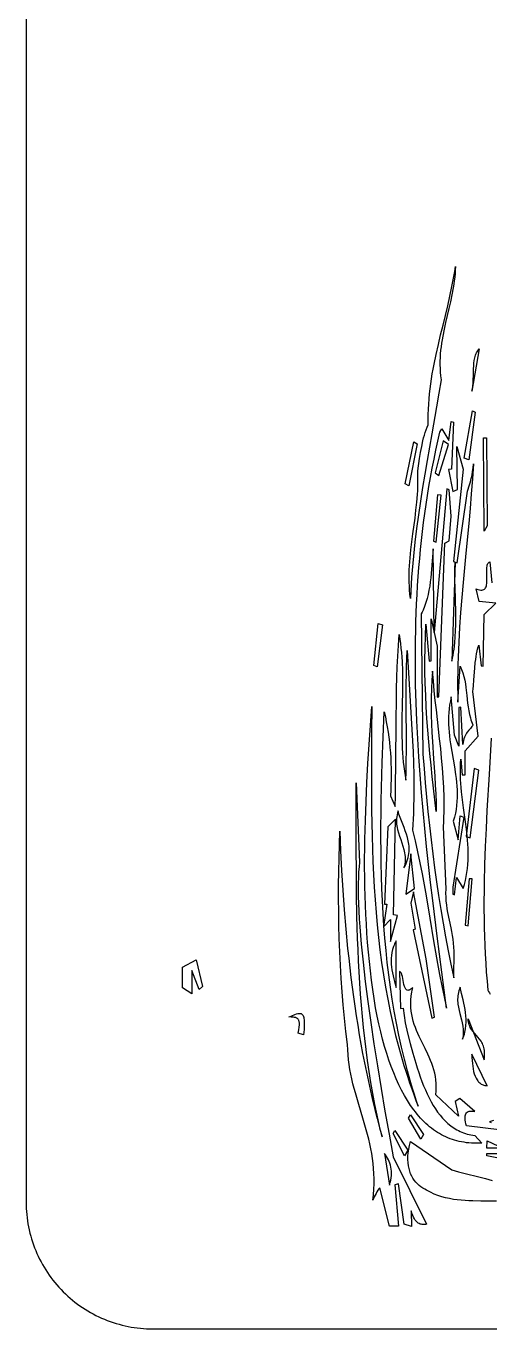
# Model space of a CAD drawing. Header units: metres. Extents: x 0 to 50, y 0 to 50.
# Drawn here: x 0 to 10.97, y 0 to 30.81 of the extents above; entities that cross this region are included whole.
import ezdxf

# ---------------------------------------------------------------- set-up
doc = ezdxf.new("R2010")
doc.units = ezdxf.units.M

msp = doc.modelspace()

# ---------------------------------------------------------------- linework, layer by layer
for points in [[(0, 47), (0, 3), (0, 3), (0.000924, 2.925508), (0.003687, 2.851239), (0.008277, 2.777221), (0.01468, 2.703487), (0.022884, 2.630066), (0.032877, 2.556991), (0.044646, 2.48429), (0.058177, 2.411996), (0.073458, 2.340139), (0.090477, 2.268749), (0.10922, 2.197857), (0.129676, 2.127495), (0.15183, 2.057692), (0.175671, 1.98848), (0.201186, 1.919889), (0.228361, 1.85195), (0.257185, 1.784694), (0.287645, 1.718151), (0.319727, 1.652352), (0.35342, 1.587329), (0.388709, 1.523111), (0.425584, 1.459729), (0.46403, 1.397215), (0.504035, 1.335598), (0.545587, 1.274911), (0.588672, 1.215182), (0.633279, 1.156444), (0.679394, 1.098726), (0.727004, 1.042061), (0.776097, 0.986477), (0.826659, 0.932006), (0.87868, 0.87868), (0.87868, 0.87868), (0.932006, 0.826659), (0.986477, 0.776097), (1.042061, 0.727004), (1.098726, 0.679394), (1.156444, 0.633279), (1.215182, 0.588672), (1.274911, 0.545587), (1.335598, 0.504035), (1.397215, 0.46403), (1.459729, 0.425584), (1.523111, 0.388709), (1.587329, 0.35342), (1.652352, 0.319727), (1.718151, 0.287645), (1.784693, 0.257185), (1.85195, 0.228361), (1.919889, 0.201186), (1.98848, 0.175671), (2.057692, 0.15183), (2.127495, 0.129676), (2.197857, 0.10922), (2.268749, 0.090477), (2.340139, 0.073458), (2.411996, 0.058177), (2.48429, 0.044646), (2.556991, 0.032877), (2.630066, 0.022884), (2.703487, 0.01468), (2.777221, 0.008277), (2.851239, 0.003687), (2.925508, 0.000924), (3, 0)], [(10.152159, 25.128508), (10.152159, 25.128508), (10.148492, 25.042227), (10.142495, 24.956673), (10.134356, 24.871789), (10.124265, 24.787517), (10.112407, 24.703802), (10.098973, 24.620586), (10.068122, 24.455426), (10.033217, 24.291584), (9.995761, 24.128605), (9.91921, 23.803423), (9.883122, 23.640312), (9.850498, 23.47625), (9.835955, 23.393721), (9.822841, 23.310783), (9.811345, 23.227381), (9.801655, 23.143457), (9.793958, 23.058955), (9.788443, 22.973818), (9.785297, 22.88799), (9.784709, 22.801413), (9.786866, 22.714032), (9.791956, 22.625788), (9.800168, 22.536627), (9.811689, 22.446489), (9.811689, 22.446489), (9.759939, 22.126903), (9.706103, 21.808121), (9.594695, 21.171878), (9.482506, 20.535582), (9.427694, 20.216732), (9.374576, 19.897051), (9.323784, 19.576266), (9.275947, 19.254106), (9.231695, 18.930297), (9.191659, 18.604567), (9.156468, 18.276644), (9.140886, 18.111774), (9.126752, 17.946254), (9.114145, 17.78005), (9.103143, 17.613126), (9.093824, 17.44545), (9.086269, 17.276988), (9.086269, 17.276988), (9.075366, 17.373645), (9.067201, 17.470114), (9.061605, 17.566397), (9.058408, 17.662496), (9.057443, 17.758416), (9.058541, 17.854158), (9.061534, 17.949726), (9.066252, 18.045123), (9.080192, 18.235413), (9.099014, 18.425052), (9.121369, 18.614064), (9.145908, 18.802471), (9.196147, 19.177565), (9.21915, 19.364298), (9.238945, 19.550519), (9.254182, 19.736251), (9.25967, 19.828942), (9.263514, 19.921519), (9.265544, 20.013985), (9.265592, 20.106344), (9.26349, 20.198599), (9.259068, 20.290751), (9.259068, 20.290751), (9.30397, 20.581413), (9.327353, 20.726199), (9.35322, 20.86846), (9.382967, 21.006575), (9.399731, 21.073571), (9.41799, 21.138923), (9.437916, 21.202428), (9.459685, 21.263883), (9.483471, 21.323086), (9.509449, 21.379833), (9.509449, 21.379833), (9.507602, 21.504493), (9.508706, 21.62806), (9.512607, 21.750595), (9.519152, 21.872159), (9.528186, 21.992813), (9.539557, 22.112617), (9.553111, 22.231632), (9.568694, 22.349919), (9.586153, 22.46754), (9.605333, 22.584554), (9.626082, 22.701022), (9.648246, 22.817006), (9.696205, 23.047762), (9.747981, 23.277309), (9.802344, 23.506132), (9.858068, 23.734719), (9.913922, 23.963556), (9.968679, 24.193129), (10.02111, 24.423924), (10.069986, 24.656428), (10.114079, 24.891127), (10.133947, 25.009452), (10.152159, 25.128508)], [(10.715366, 23.180665), (10.537008, 22.176448), (10.537008, 22.176448), (10.55234, 22.236329), (10.563145, 22.299102), (10.570274, 22.36423), (10.574576, 22.431174), (10.578105, 22.568366), (10.580536, 22.706378), (10.583466, 22.774349), (10.588673, 22.840913), (10.597008, 22.905533), (10.609321, 22.967671), (10.617235, 22.997642), (10.626463, 23.026791), (10.63711, 23.055051), (10.649284, 23.082355), (10.66309, 23.108635), (10.678635, 23.133825), (10.696025, 23.157858), (10.715366, 23.180665)], [(10.617036, 21.682923), (10.465441, 20.553426), (10.360512, 20.595284), (10.558854, 21.709962), (10.617036, 21.682923)], [(11.635893, 4.656219), (10.409404, 4.802849), (10.409404, 4.802849), (10.398282, 4.850577), (10.389845, 4.895078), (10.384191, 4.936286), (10.38142, 4.974133), (10.381631, 5.008553), (10.384925, 5.039479), (10.391401, 5.066845), (10.401159, 5.090583), (10.414299, 5.110627), (10.43092, 5.12691), (10.451121, 5.139365), (10.475003, 5.147925), (10.502665, 5.152524), (10.534208, 5.153095), (10.56973, 5.14957), (10.609331, 5.141884), (10.256865, 5.44617), (10.146414, 5.376206), (10.224844, 5.030904), (9.68506, 5.535335), (9.68506, 5.535335), (9.694152, 5.628509), (9.697423, 5.718523), (9.69529, 5.805604), (9.688165, 5.889977), (9.676463, 5.971867), (9.660598, 6.051502), (9.640985, 6.129107), (9.618037, 6.204908), (9.59217, 6.27913), (9.563797, 6.352), (9.533332, 6.423743), (9.501191, 6.494586), (9.433534, 6.634474), (9.364139, 6.773471), (9.296322, 6.913384), (9.264041, 6.984249), (9.233396, 7.056021), (9.204803, 7.128925), (9.178676, 7.203189), (9.155428, 7.279036), (9.135475, 7.356695), (9.11923, 7.436389), (9.107108, 7.518346), (9.099524, 7.602791), (9.09689, 7.689951), (9.099622, 7.78005), (9.108134, 7.873315), (9.12284, 7.969973), (9.144154, 8.070248), (9.144154, 8.070248), (9.119162, 8.049212), (9.096291, 8.032737), (9.075426, 8.020577), (9.056455, 8.012491), (9.039263, 8.008235), (9.023737, 8.007566), (9.009762, 8.01024), (8.997226, 8.016014), (8.986013, 8.024645), (8.976011, 8.035889), (8.967106, 8.049504), (8.959183, 8.065247), (8.945832, 8.10214), (8.935046, 8.144623), (8.91753, 8.238574), (8.90898, 8.28615), (8.899355, 8.331531), (8.887744, 8.372773), (8.880909, 8.391233), (8.873237, 8.407928), (8.864613, 8.422615), (8.854924, 8.435051), (8.844056, 8.444992), (8.831894, 8.452195), (8.854858, 7.577271), (8.912905, 7.584773), (8.961319, 7.237306), (8.961319, 7.237306), (9.02171, 6.994004), (9.083131, 6.753796), (9.146578, 6.518215), (9.213048, 6.288792), (9.247729, 6.176869), (9.283538, 6.067059), (9.320602, 5.959556), (9.359045, 5.854549), (9.398991, 5.752231), (9.440565, 5.652793), (9.483891, 5.556426), (9.529095, 5.463323), (9.576301, 5.373674), (9.625632, 5.287671), (9.677215, 5.205505), (9.731174, 5.127369), (9.787632, 5.053453), (9.846715, 4.983949), (9.908548, 4.919048), (9.973255, 4.858943), (10.04096, 4.803823), (10.075976, 4.778194), (10.111788, 4.753882), (10.148413, 4.730913), (10.185865, 4.709311), (10.22416, 4.689098), (10.263313, 4.6703), (10.303341, 4.652939), (10.344259, 4.637041), (10.386082, 4.622629), (10.428826, 4.609727), (10.472506, 4.598358), (10.517139, 4.588548), (10.56274, 4.580319), (10.609323, 4.573695), (10.77232, 4.396425), (10.77232, 4.396425), (10.710177, 4.393191), (10.648846, 4.391846), (10.588322, 4.39238), (10.528602, 4.394784), (10.469681, 4.399048), (10.411556, 4.405162), (10.354222, 4.413116), (10.297675, 4.422901), (10.241911, 4.434506), (10.186927, 4.447923), (10.132718, 4.463141), (10.07928, 4.48015), (10.026609, 4.498941), (9.974701, 4.519504), (9.923552, 4.541829), (9.873158, 4.565906), (9.823515, 4.591726), (9.774619, 4.619279), (9.726466, 4.648555), (9.679051, 4.679544), (9.632372, 4.712237), (9.586423, 4.746623), (9.5412, 4.782694), (9.4967, 4.820439), (9.452919, 4.859848), (9.409853, 4.900912), (9.367496, 4.94362), (9.325847, 4.987964), (9.284899, 5.033934), (9.24465, 5.081518), (9.205096, 5.130709), (9.166231, 5.181496), (9.090557, 5.287819), (9.017596, 5.400408), (8.947315, 5.519187), (8.879682, 5.644076), (8.814664, 5.774998), (8.75223, 5.911874), (8.692346, 6.054626), (8.634982, 6.203177), (8.580103, 6.357447), (8.527678, 6.517359), (8.477675, 6.682835), (8.430062, 6.853796), (8.384805, 7.030164), (8.341872, 7.211861), (8.301232, 7.39881), (8.262852, 7.590931), (8.262852, 7.590931), (8.227865, 7.810966), (8.195778, 8.031203), (8.166507, 8.251638), (8.139973, 8.472268), (8.116094, 8.693091), (8.094789, 8.914105), (8.075977, 9.135305), (8.059577, 9.356689), (8.045508, 9.578255), (8.033688, 9.8), (8.024036, 10.02192), (8.016472, 10.244014), (8.010914, 10.466277), (8.007281, 10.688708), (8.005492, 10.911304), (8.005466, 11.134061), (8.007121, 11.356978), (8.010377, 11.58005), (8.021366, 12.026652), (8.037785, 12.473845), (8.058983, 12.921605), (8.084311, 13.369912), (8.113122, 13.818742), (8.144766, 14.268072), (8.178593, 14.71788), (8.178593, 14.71788), (8.17051, 14.103346), (8.164839, 13.4895), (8.163248, 12.876881), (8.164502, 12.5712), (8.167402, 12.266029), (8.172154, 11.961433), (8.178967, 11.657482), (8.188051, 11.354242), (8.199612, 11.05178), (8.213859, 10.750165), (8.231, 10.449463), (8.251245, 10.149742), (8.2748, 9.851069), (8.301875, 9.553512), (8.332677, 9.257138), (8.367415, 8.962015), (8.406297, 8.66821), (8.449532, 8.375789), (8.497328, 8.084822), (8.549892, 7.795375), (8.607434, 7.507516), (8.670162, 7.221311), (8.738284, 6.936829), (8.774432, 6.795255), (8.812008, 6.654136), (8.851035, 6.513483), (8.891542, 6.373301), (8.933553, 6.233601), (8.977095, 6.094391), (9.022194, 5.955678), (9.068876, 5.817472), (9.117166, 5.679781), (9.167091, 5.542613), (9.218678, 5.405977), (9.271951, 5.269881), (9.271951, 5.269881), (9.225887, 5.407457), (9.181339, 5.545399), (9.138285, 5.683702), (9.096703, 5.82236), (9.017869, 6.100721), (8.944662, 6.380442), (8.876907, 6.661481), (8.81443, 6.943797), (8.757055, 7.227348), (8.704609, 7.512093), (8.656916, 7.797991), (8.613802, 8.084999), (8.575092, 8.373077), (8.540612, 8.662183), (8.510186, 8.952275), (8.48364, 9.243313), (8.460799, 9.535254), (8.441489, 9.828057), (8.425535, 10.121682), (8.412761, 10.416085), (8.402995, 10.711227), (8.39606, 11.007065), (8.391782, 11.303559), (8.389986, 11.600665), (8.390498, 11.898344), (8.393143, 12.196554), (8.397746, 12.495253), (8.404132, 12.7944), (8.421557, 13.393871), (8.444019, 13.994636), (8.470122, 14.596364), (8.470122, 14.596364), (8.494796, 14.477365), (8.517618, 14.357758), (8.538533, 14.237527), (8.557489, 14.116658), (8.574432, 13.995136), (8.589309, 13.872946), (8.602066, 13.750073), (8.612651, 13.626503), (8.62101, 13.502221), (8.62709, 13.377212), (8.630837, 13.251461), (8.632199, 13.124953), (8.631122, 12.997675), (8.627552, 12.86961), (8.621437, 12.740744), (8.612723, 12.611063), (8.724476, 12.357131), (8.724476, 12.357131), (8.732063, 12.610243), (8.737598, 12.863577), (8.744092, 13.370813), (8.749843, 14.386849), (8.755425, 14.895246), (8.760276, 15.149452), (8.767027, 15.403628), (8.776074, 15.657751), (8.787812, 15.911794), (8.802637, 16.165732), (8.820943, 16.419541), (8.820943, 16.419541), (8.837609, 16.313849), (8.851871, 16.207857), (8.863895, 16.101584), (8.873845, 15.995048), (8.881887, 15.888266), (8.888185, 15.781258), (8.89621, 15.566635), (8.89924, 15.351324), (8.898594, 15.135471), (8.891555, 14.702723), (8.887802, 14.48612), (8.885651, 14.269559), (8.886424, 14.053186), (8.891439, 13.837147), (8.89595, 13.729298), (8.902017, 13.621587), (8.909804, 13.514033), (8.919477, 13.406653), (8.9312, 13.299467), (8.945138, 13.192491), (8.961457, 13.085745), (8.980321, 12.979247), (8.980321, 12.979247), (8.985636, 13.170342), (8.989162, 13.361621), (8.992003, 13.744653), (8.991154, 14.128187), (8.988929, 14.512067), (8.987641, 14.896138), (8.9896, 15.280244), (8.992521, 15.472261), (8.99712, 15.664229), (9.003688, 15.856127), (9.012514, 16.047937), (9.012514, 16.047937), (9.024621, 15.780088), (9.038935, 15.512392), (9.071775, 14.977571), (9.106225, 14.443694), (9.122552, 14.177178), (9.137478, 13.91098), (9.150402, 13.645129), (9.160724, 13.379652), (9.167842, 13.114575), (9.171155, 12.849928), (9.170063, 12.585737), (9.163964, 12.32203), (9.158849, 12.190366), (9.152257, 12.058834), (9.144113, 11.927436), (9.134341, 11.796177), (9.134341, 11.796177), (9.19702, 11.54191), (9.255445, 11.285321), (9.310176, 11.026656), (9.361767, 10.766162), (9.410778, 10.504085), (9.457765, 10.240671), (9.547898, 9.710818), (9.636623, 9.178573), (9.681851, 8.91217), (9.728399, 8.645907), (9.776825, 8.380031), (9.827685, 8.114789), (9.881537, 7.850427), (9.938939, 7.58719), (9.938939, 7.58719), (9.829178, 8.436199), (9.720462, 9.285269), (9.615431, 10.134451), (9.565123, 10.559101), (9.516725, 10.9838), (9.470568, 11.408553), (9.426983, 11.833368), (9.386298, 12.25825), (9.348845, 12.683207), (9.314952, 13.108245), (9.28495, 13.533371), (9.25917, 13.958591), (9.23794, 14.383912), (9.221591, 14.809341), (9.210454, 15.234884), (9.204857, 15.660548), (9.204239, 15.873427), (9.20513, 16.086339), (9.207572, 16.299285), (9.211605, 16.512264), (9.217271, 16.725279), (9.224611, 16.93833), (9.233665, 17.151418), (9.244477, 17.364543), (9.257086, 17.577707), (9.271534, 17.79091), (9.287862, 18.004153), (9.306112, 18.217438), (9.326324, 18.430763), (9.34854, 18.644132), (9.372801, 18.857544), (9.399149, 19.071), (9.427625, 19.284501), (9.458269, 19.498048), (9.491124, 19.711642), (9.52623, 19.925283), (9.563628, 20.138973), (9.603361, 20.352712), (9.645468, 20.566501), (9.689993, 20.78034), (9.736974, 20.994232), (9.786455, 21.208176), (9.82811, 21.288486), (9.994386, 21.01081), (10.048763, 21.456589), (10.105209, 21.441391), (10.062187, 20.334321), (9.984552, 20.322287), (10.090454, 19.808181), (10.199226, 19.850456), (10.184424, 20.869751), (10.334067, 20.334921), (10.103963, 18.148795), (10.193664, 18.121345), (10.43832, 19.813598), (10.43832, 19.813598), (10.484298, 19.959681), (10.505882, 20.034708), (10.525768, 20.11194), (10.543382, 20.192038), (10.558152, 20.275662), (10.569507, 20.363473), (10.576874, 20.456132), (10.576874, 20.456132), (10.55329, 20.104118), (10.526175, 19.752638), (10.496299, 19.401581), (10.464433, 19.050831), (10.39782, 18.349803), (10.332505, 17.648646), (10.302263, 17.297735), (10.274659, 16.946452), (10.250465, 16.594682), (10.230452, 16.242313), (10.215392, 15.88923), (10.20996, 15.712386), (10.206056, 15.535321), (10.203775, 15.358021), (10.203214, 15.180471), (10.20447, 15.002659), (10.207639, 14.824568), (10.262408, 15.673569), (10.262408, 15.673569), (10.281019, 15.635112), (10.297946, 15.595755), (10.313298, 15.555557), (10.327184, 15.514576), (10.351, 15.430504), (10.37027, 15.344009), (10.385872, 15.255562), (10.398681, 15.165633), (10.41943, 14.983217), (10.439533, 14.800527), (10.451535, 14.710256), (10.466006, 14.621329), (10.483822, 14.534217), (10.505861, 14.44939), (10.518738, 14.407981), (10.533, 14.36732), (10.548756, 14.327466), (10.566115, 14.288478), (10.566115, 14.288478), (10.553503, 14.266093), (10.539014, 14.244626), (10.505739, 14.202878), (10.468951, 14.160099), (10.431313, 14.113154), (10.413008, 14.087139), (10.395488, 14.058907), (10.379088, 14.028065), (10.364139, 13.994223), (10.350974, 13.956987), (10.339926, 13.915967), (10.331328, 13.870769), (10.325513, 13.821003), (10.281932, 14.703745), (10.234816, 14.69798), (10.234816, 13.778169), (10.128977, 14.04329), (10.053992, 14.949236), (10.053992, 14.949236), (10.031617, 14.855246), (10.014146, 14.761616), (10.001244, 14.668325), (9.992572, 14.57535), (9.987795, 14.482668), (9.986575, 14.390257), (9.988576, 14.298094), (9.993462, 14.206156), (10.000895, 14.114421), (10.010539, 14.022866), (10.022057, 13.931469), (10.035113, 13.840208), (10.06449, 13.657999), (10.095977, 13.476061), (10.12688, 13.294211), (10.154506, 13.112269), (10.166248, 13.021207), (10.17616, 12.930055), (10.183907, 12.838789), (10.189151, 12.747388), (10.191555, 12.655827), (10.190784, 12.564086), (10.186499, 12.472142), (10.178365, 12.379971), (10.166045, 12.287551), (10.149201, 12.194859), (10.127498, 12.101874), (10.100599, 12.008573), (10.218672, 11.570508), (10.264559, 12.132459), (10.352843, 12.102571), (10.087937, 10.450463), (10.087937, 10.282886), (10.127111, 10.26956), (10.176516, 10.674584), (10.338196, 10.417792), (10.338196, 10.417792), (10.366002, 10.512491), (10.389431, 10.60726), (10.40873, 10.702097), (10.424148, 10.796998), (10.435929, 10.891963), (10.444322, 10.986988), (10.449574, 11.082071), (10.451931, 11.177211), (10.45164, 11.272404), (10.448949, 11.36765), (10.444103, 11.462944), (10.437351, 11.558286), (10.419114, 11.749102), (10.396212, 11.940079), (10.344319, 12.322448), (10.319279, 12.513803), (10.297476, 12.705247), (10.288406, 12.800998), (10.280887, 12.896764), (10.275165, 12.992544), (10.271487, 13.088334), (10.270101, 13.184134), (10.271252, 13.279941), (10.275189, 13.375752), (10.282157, 13.471565), (10.308255, 13.103641), (10.381695, 13.103641), (10.381695, 13.669678), (10.686613, 14.022204), (10.560686, 15.071686), (10.560686, 15.071686), (10.569788, 15.140169), (10.577379, 15.208904), (10.589295, 15.346959), (10.608943, 15.624212), (10.621745, 15.762724), (10.63, 15.831801), (10.639913, 15.900702), (10.651802, 15.969385), (10.665984, 16.037805), (10.682775, 16.105921), (10.702492, 16.17369), (10.759816, 15.6816), (10.804345, 15.675866), (10.830016, 16.898881), (11.106806, 17.161512), (10.71339, 17.204735), (10.645371, 17.506627), (10.645371, 17.506627), (10.684588, 17.490412), (10.719577, 17.479549), (10.750573, 17.473734), (10.777809, 17.472663), (10.801519, 17.476035), (10.821937, 17.483547), (10.839297, 17.494895), (10.853832, 17.509777), (10.865777, 17.52789), (10.875366, 17.548931), (10.882832, 17.572597), (10.888409, 17.598585), (10.892332, 17.626593), (10.894833, 17.656318), (10.896507, 17.719705), (10.895304, 17.786324), (10.893094, 17.853752), (10.891747, 17.919566), (10.893136, 17.981344), (10.89544, 18.009962), (10.89913, 18.036662), (10.904439, 18.061142), (10.911601, 18.083098), (10.92085, 18.102227), (10.932419, 18.118228), (10.946543, 18.130796), (10.963456, 18.13963), (11.013172, 17.643392)], [(9.245531, 20.931415), (9.050205, 19.936597), (8.962226, 19.985515), (9.16752, 20.975337), (9.245531, 20.931415)], [(9.762793, 20.180953), (9.986993, 20.913489), (9.865023, 21.005801), (9.675373, 20.248533), (9.762793, 20.180953)], [(10.883281, 21.07682), (10.901474, 18.990571), (10.834007, 18.866516), (10.817661, 21.075242), (10.883281, 21.07682)], [(9.951194, 19.864716), (9.6473, 16.467575), (9.623359, 18.450848), (9.623359, 18.450848), (9.608587, 18.260519), (9.594923, 18.06459), (9.578917, 17.865552), (9.568958, 17.765646), (9.55712, 17.665898), (9.542972, 17.566617), (9.526082, 17.468117), (9.506019, 17.370708), (9.482353, 17.274702), (9.454651, 17.18041), (9.422482, 17.088144), (9.385415, 16.998215), (9.364911, 16.954224), (9.34302, 16.910934), (9.384618, 13.592015), (9.384618, 13.592015), (9.410173, 13.252004), (9.438115, 12.913234), (9.468507, 12.575708), (9.501407, 12.239428), (9.536876, 11.904395), (9.574973, 11.570614), (9.615759, 11.238085), (9.659294, 10.906813), (9.705638, 10.576798), (9.75485, 10.248043), (9.806991, 9.920551), (9.862121, 9.594324), (9.9203, 9.269365), (9.981587, 8.945676), (10.046044, 8.623259), (10.113729, 8.302117), (10.118849, 8.932213), (10.118849, 8.932213), (10.115198, 9.027532), (10.107299, 9.121444), (10.095832, 9.214154), (10.081477, 9.305865), (10.064913, 9.396781), (10.04682, 9.487107), (10.008769, 9.666807), (9.972761, 9.846596), (9.957224, 9.937034), (9.944237, 10.028108), (9.934481, 10.120021), (9.928635, 10.212978), (9.92738, 10.307182), (9.931394, 10.402838), (9.867408, 11.871058), (9.867408, 11.871058), (9.874073, 11.988855), (9.878894, 12.106309), (9.881961, 12.223437), (9.883363, 12.340257), (9.883191, 12.456783), (9.881534, 12.573034), (9.874127, 12.804775), (9.861862, 13.035611), (9.845458, 13.265676), (9.825636, 13.495102), (9.803115, 13.724023), (9.778616, 13.952571), (9.752857, 14.18088), (9.700441, 14.637309), (9.675224, 14.865696), (9.651627, 15.094375), (9.630369, 15.323478), (9.612172, 15.553139), (9.612172, 15.553139), (9.602597, 15.449031), (9.594646, 15.345017), (9.58328, 15.137246), (9.57741, 14.929782), (9.576372, 14.722582), (9.579501, 14.515602), (9.586132, 14.308797), (9.595602, 14.102125), (9.607245, 13.895541), (9.634395, 13.482463), (9.662266, 13.069213), (9.674811, 12.862413), (9.685542, 12.655439), (9.693796, 12.448247), (9.698907, 12.240793), (9.698907, 12.240793), (9.634377, 12.787621), (9.603723, 13.061324), (9.574554, 13.335297), (9.547182, 13.609598), (9.521914, 13.884285), (9.49906, 14.159416), (9.47893, 14.435049), (9.461833, 14.711241), (9.448079, 14.988051), (9.437976, 15.265536), (9.431834, 15.543755), (9.429963, 15.822765), (9.432672, 16.102624), (9.44027, 16.38339), (9.453066, 16.665121), (9.529846, 15.793513), (9.57386, 15.801754), (9.57386, 16.794035), (9.720739, 16.14738), (9.720739, 14.943263), (9.759741, 14.94706), (9.903391, 18.580241), (10.004902, 18.641268), (10.052284, 19.221524), (10.003164, 19.846439), (9.951194, 19.864716)], [(9.729411, 19.724116), (9.631121, 18.626549), (9.695804, 18.608332), (9.81241, 19.720953), (9.729411, 19.724116)], [(10.144256, 18.128988), (10.06776, 15.793465), (10.06776, 15.793465), (10.083256, 15.864269), (10.097038, 15.935378), (10.109192, 16.006778), (10.119807, 16.078451), (10.136761, 16.22255), (10.148596, 16.367543), (10.156007, 16.513298), (10.159688, 16.659682), (10.160335, 16.806563), (10.158641, 16.953808), (10.151015, 17.248861), (10.14237, 17.543782), (10.139402, 17.690862), (10.138263, 17.837511), (10.13965, 17.983597), (10.144256, 18.128988)], [(8.426106, 16.650701), (8.302027, 15.661593), (8.223559, 15.68696), (8.322133, 16.681445), (8.426106, 16.650701)], [(10.994431, 13.970674), (10.945677, 13.114962), (10.897402, 12.260714), (10.875721, 11.834171), (10.856892, 11.408033), (10.841824, 10.982311), (10.831429, 10.55702), (10.828269, 10.34454), (10.826618, 10.132171), (10.82659, 9.919917), (10.8283, 9.707778), (10.831861, 9.495757), (10.837386, 9.283853), (10.844991, 9.07207), (10.854788, 8.860409), (10.866891, 8.648872), (10.881414, 8.437459), (10.898472, 8.226173), (10.918177, 8.015016), (10.918177, 8.015016), (10.935716, 7.978918), (10.953978, 7.945172), (10.972923, 7.913646)], [(10.597943, 13.25185), (10.408169, 11.647435), (10.496595, 11.61681), (10.705786, 13.215211), (10.597943, 13.25185)], [(7.8052, 12.918495), (7.885574, 11.039121), (7.885574, 11.039121), (7.872443, 10.928286), (7.862545, 10.807089), (7.855804, 10.675877), (7.852141, 10.534995), (7.851478, 10.384788), (7.853737, 10.225601), (7.85884, 10.05778), (7.866709, 9.881671), (7.877266, 9.697618), (7.890433, 9.505968), (7.906132, 9.307065), (7.924285, 9.101256), (7.944814, 8.888884), (7.967641, 8.670297), (7.992687, 8.445839), (8.019876, 8.215856), (8.080367, 7.740695), (8.14849, 7.247579), (8.22362, 6.73927), (8.305134, 6.218531), (8.392407, 5.688127), (8.484816, 5.150819), (8.581736, 4.609373), (8.682543, 4.066551), (9.464875, 2.478331), (9.464875, 2.478331), (9.440022, 2.473371), (9.415176, 2.470128), (9.390407, 2.468931), (9.365785, 2.470111), (9.341379, 2.473995), (9.317258, 2.480915), (9.293493, 2.4912), (9.270152, 2.505179), (9.247306, 2.523182), (9.225024, 2.54554), (9.203375, 2.572581), (9.182429, 2.604635), (9.162256, 2.642032), (9.142925, 2.685101), (9.124506, 2.734173), (9.107068, 2.789577), (9.113728, 2.420021), (8.938715, 2.479557), (8.803566, 3.429851), (8.721105, 3.404086), (8.80534, 2.43383), (8.589078, 2.43383), (8.361721, 3.338161), (8.361721, 3.338161), (8.338807, 3.311532), (8.316665, 3.279519), (8.295201, 3.243323), (8.274319, 3.204147), (8.233923, 3.121665), (8.194723, 3.041694), (8.194723, 3.041694), (8.211046, 3.173256), (8.221909, 3.302316), (8.227635, 3.429016), (8.228543, 3.553501), (8.224955, 3.675916), (8.217191, 3.796404), (8.205572, 3.915109), (8.190419, 4.032177), (8.172053, 4.14775), (8.150795, 4.261974), (8.126965, 4.374992), (8.100884, 4.486949), (8.072874, 4.597988), (8.043254, 4.708255), (7.980471, 4.927045), (7.849714, 5.361695), (7.786872, 5.579861), (7.757209, 5.689659), (7.729144, 5.800126), (7.703, 5.911406), (7.679097, 6.023643), (7.657755, 6.136982), (7.639297, 6.251567), (7.624041, 6.367541), (7.61231, 6.485049), (7.604423, 6.604236), (7.600703, 6.725245), (7.600703, 6.725245), (7.563064, 7.036992), (7.529442, 7.349197), (7.499728, 7.661869), (7.47381, 7.975013), (7.451578, 8.288638), (7.43292, 8.602748), (7.417726, 8.917352), (7.405885, 9.232456), (7.397287, 9.548067), (7.39182, 9.864192), (7.389374, 10.180837), (7.389838, 10.49801), (7.393101, 10.815716), (7.399053, 11.133964), (7.407583, 11.45276), (7.418579, 11.77211), (7.418579, 11.77211), (7.437535, 11.304904), (7.460793, 10.83926), (7.488675, 10.375281), (7.5215, 9.913066), (7.55959, 9.452717), (7.603267, 8.994334), (7.627301, 8.765912), (7.652851, 8.538019), (7.679959, 8.310667), (7.708665, 8.083871), (7.739008, 7.857642), (7.771028, 7.631992), (7.804766, 7.406935), (7.840262, 7.182483), (7.877557, 6.958649), (7.916689, 6.735445), (7.9577, 6.512883), (8.000629, 6.290977), (8.045517, 6.069739), (8.092404, 5.849182), (8.14133, 5.629318), (8.192335, 5.41016), (8.245459, 5.19172), (8.300742, 4.974011), (8.358225, 4.757046), (8.417948, 4.540837), (8.417948, 4.540837), (8.356541, 4.796566), (8.299385, 5.053127), (8.246328, 5.310478), (8.197217, 5.568574), (8.1519, 5.82737), (8.110224, 6.086823), (8.072037, 6.346888), (8.037186, 6.607521), (8.005518, 6.868679), (7.976883, 7.130316), (7.951126, 7.39239), (7.928095, 7.654855), (7.907639, 7.917668), (7.889603, 8.180785), (7.873837, 8.444161), (7.860187, 8.707752), (7.848501, 8.971515), (7.838627, 9.235404), (7.830411, 9.499377), (7.823702, 9.763388), (7.814194, 10.291351), (7.808882, 10.81894), (7.806547, 11.345802), (7.805968, 11.871583), (7.8052, 12.918495)], [(8.734699, 12.054327), (8.555182, 11.874454), (8.475925, 10.046039), (8.532753, 10.043247), (8.449807, 9.512268), (8.619147, 9.681943), (8.619147, 9.161077), (8.785138, 9.777979), (8.689458, 9.796599), (8.734699, 12.054327)], [(8.793962, 12.253632), (8.793962, 12.253632), (8.780322, 12.205939), (8.77006, 12.159271), (8.762953, 12.113562), (8.758782, 12.068744), (8.757325, 12.02475), (8.75836, 11.981512), (8.761666, 11.938965), (8.767023, 11.897039), (8.774209, 11.855669), (8.783002, 11.814788), (8.804526, 11.73422), (8.829826, 11.654798), (8.857132, 11.575986), (8.884674, 11.497245), (8.910683, 11.418039), (8.933388, 11.337829), (8.942948, 11.297181), (8.951019, 11.25608), (8.95738, 11.214459), (8.961808, 11.172252), (8.964082, 11.129391), (8.963983, 11.085809), (8.961287, 11.041439), (8.955775, 10.996213), (8.947224, 10.950066), (8.935414, 10.902928), (8.935414, 10.902928), (8.961597, 10.95443), (8.984258, 11.004862), (9.00355, 11.054271), (9.019629, 11.102705), (9.032651, 11.15021), (9.042768, 11.196834), (9.050137, 11.242623), (9.054912, 11.287625), (9.057249, 11.331886), (9.057301, 11.375453), (9.055224, 11.418374), (9.051172, 11.460696), (9.045301, 11.502465), (9.037766, 11.543728), (9.018319, 11.624927), (8.994072, 11.704668), (8.966262, 11.783328), (8.936129, 11.861282), (8.90491, 11.938906), (8.873846, 12.016577), (8.844174, 12.094671), (8.817133, 12.173564), (8.793962, 12.253632)], [(9.099674, 11.236624), (8.975126, 10.284238), (9.183325, 10.416118), (9.099674, 11.236624)], [(10.474633, 10.646357), (10.384546, 9.546386), (10.45197, 9.529669), (10.550839, 10.645308), (10.474633, 10.646357)], [(9.161049, 10.338497), (9.099481, 10.067435), (9.197894, 9.453296), (9.153411, 9.436186), (9.590473, 7.349192), (9.652765, 7.370873), (9.455777, 8.752105), (9.161049, 10.338497)], [(8.749437, 9.179093), (8.749437, 9.179093), (8.731232, 9.144602), (8.714744, 9.110111), (8.699918, 9.07562), (8.686701, 9.041128), (8.664882, 8.972146), (8.648858, 8.903163), (8.638204, 8.834181), (8.63249, 8.7652), (8.631291, 8.69622), (8.634178, 8.627241), (8.640723, 8.558264), (8.650501, 8.489288), (8.663082, 8.420315), (8.67804, 8.351343), (8.694947, 8.282374), (8.713376, 8.213408), (8.75309, 8.075484), (8.749437, 9.179093)], [(4.018503, 8.728086), (4.17523, 8.100328), (4.093663, 8.025983), (3.919021, 8.476711), (3.919021, 7.927323), (3.698702, 8.066881), (3.698702, 8.557756), (4.018503, 8.728086)], [(10.262061, 8.079889), (10.262061, 8.079889), (10.245831, 8.03847), (10.232519, 7.997538), (10.221951, 7.957064), (10.21395, 7.91702), (10.208343, 7.877375), (10.204954, 7.8381), (10.203607, 7.799166), (10.204129, 7.760545), (10.206343, 7.722206), (10.210074, 7.68412), (10.221389, 7.608592), (10.236674, 7.533727), (10.254526, 7.459291), (10.292332, 7.310769), (10.309483, 7.236216), (10.3236, 7.161156), (10.333281, 7.085356), (10.33602, 7.047104), (10.337125, 7.00858), (10.336421, 6.969754), (10.333732, 6.930596), (10.328883, 6.891077), (10.3217, 6.851169), (10.3217, 6.851169), (10.337247, 6.892474), (10.350954, 6.933472), (10.362893, 6.974174), (10.373134, 7.014593), (10.388813, 7.094629), (10.398564, 7.173675), (10.402961, 7.251827), (10.402579, 7.32918), (10.39799, 7.405832), (10.389768, 7.481876), (10.378488, 7.55741), (10.364722, 7.632528), (10.349044, 7.707328), (10.332029, 7.781903), (10.296279, 7.930768), (10.262061, 8.079889)], [(6.431383, 6.997316), (6.431383, 6.997316), (6.44807, 7.071179), (6.458435, 7.134509), (6.46296, 7.18814), (6.462128, 7.232904), (6.456421, 7.269633), (6.451891, 7.285244), (6.446323, 7.299159), (6.439777, 7.311482), (6.432314, 7.322316), (6.423995, 7.331766), (6.41488, 7.339935), (6.394501, 7.352849), (6.371661, 7.36189), (6.346842, 7.367891), (6.320527, 7.371684), (6.265339, 7.375975), (6.209958, 7.381424), (6.209958, 7.381424), (6.244748, 7.391014), (6.280873, 7.404368), (6.354494, 7.435013), (6.39067, 7.448626), (6.425544, 7.45865), (6.442287, 7.461741), (6.458456, 7.463244), (6.473971, 7.462931), (6.488748, 7.460571), (6.502704, 7.455935), (6.515758, 7.448792), (6.527827, 7.438913), (6.538829, 7.426068), (6.548681, 7.410027), (6.5573, 7.390561), (6.564605, 7.367439), (6.570512, 7.340432), (6.57494, 7.30931), (6.577806, 7.273843), (6.579028, 7.233801), (6.578522, 7.188954), (6.576207, 7.139074), (6.572001, 7.083929), (6.557582, 6.956927), (6.431383, 6.997316)], [(10.453113, 7.334151), (10.829335, 6.36434), (10.829335, 6.36434), (10.836706, 6.41479), (10.841054, 6.462079), (10.84256, 6.506391), (10.8414, 6.547913), (10.837755, 6.586832), (10.831804, 6.623333), (10.823724, 6.657603), (10.813695, 6.689829), (10.801895, 6.720197), (10.788504, 6.748892), (10.7737, 6.776101), (10.757662, 6.802011), (10.722599, 6.850676), (10.684745, 6.896379), (10.606388, 6.984855), (10.568746, 7.03061), (10.534035, 7.079362), (10.518226, 7.105328), (10.503686, 7.132602), (10.490594, 7.16137), (10.479129, 7.19182), (10.469469, 7.224136), (10.461794, 7.258506), (10.456282, 7.295116), (10.453113, 7.334151)], [(10.540871, 6.496932), (10.540871, 6.496932), (10.54274, 6.421813), (10.546313, 6.349037), (10.551814, 6.278917), (10.559466, 6.211767), (10.569495, 6.147898), (10.582124, 6.087623), (10.597578, 6.031254), (10.61608, 5.979105), (10.637856, 5.931487), (10.663128, 5.888713), (10.677145, 5.86924), (10.692121, 5.851096), (10.708084, 5.834319), (10.72506, 5.818949), (10.743079, 5.805024), (10.762169, 5.792583), (10.782356, 5.781666), (10.803671, 5.772312), (10.82614, 5.764559), (10.849791, 5.758448), (10.874653, 5.754016), (10.900753, 5.751303), (10.540871, 6.496932)], [(9.337222, 4.491482), (9.043464, 4.982048), (9.087724, 5.061262), (9.396383, 4.598409), (9.337222, 4.491482)], [(8.94995, 4.09763), (8.676989, 4.618585), (8.720527, 4.693338), (9.029186, 4.230484), (8.94995, 4.09763)], [(11.05116, 4.926459), (10.956368, 4.901447), (10.956368, 4.901447), (10.997352, 4.884476)], [(11.120545, 3.019626), (10.934873, 3.022458), (10.749267, 3.023525), (10.563935, 3.026367), (10.471436, 3.029559), (10.379083, 3.034522), (10.286902, 3.041699), (10.194919, 3.051531), (10.103159, 3.064462), (10.01165, 3.080933), (9.920416, 3.101387), (9.829483, 3.126267), (9.738878, 3.156015), (9.648626, 3.191072), (9.558754, 3.231883), (9.469286, 3.278888), (9.424712, 3.304852), (9.38025, 3.332531), (9.335901, 3.36198), (9.29167, 3.393254), (9.29167, 3.393254), (9.251633, 3.430989), (9.213995, 3.472164), (9.179029, 3.516819), (9.147006, 3.564993), (9.118199, 3.61673), (9.09288, 3.672068), (9.071322, 3.731048), (9.053797, 3.793712), (9.040576, 3.860099), (9.031933, 3.930251), (9.02814, 4.004208), (9.029469, 4.08201), (9.036192, 4.163699), (9.048582, 4.249315), (9.066911, 4.338899), (9.09145, 4.432491), (10.062748, 3.759199), (10.062748, 3.759199), (10.222915, 3.716224), (10.383072, 3.675208), (10.703357, 3.595026), (10.863484, 3.553846), (11.023603, 3.510595)], [(11.189529, 4.273452), (10.895771, 4.273452), (10.904967, 4.449994), (11.687656, 4.077612)], [(8.472573, 4.152174), (8.589158, 3.400314), (8.589158, 3.400314), (8.607477, 3.461253), (8.621624, 3.519915), (8.631761, 3.576391), (8.63805, 3.630769), (8.640654, 3.683138), (8.639736, 3.733589), (8.635458, 3.78221), (8.627982, 3.82909), (8.617471, 3.874318), (8.604088, 3.917985), (8.587995, 3.960178), (8.569355, 4.000988), (8.54833, 4.040503), (8.525083, 4.078813), (8.499777, 4.116007), (8.472573, 4.152174)], [(11.796646, 3.915744), (10.892711, 4.092837), (10.895771, 4.150811), (11.189529, 4.150811)], [(3, 0), (47, 0)]]:
    msp.add_lwpolyline(points)

doc.saveas('drawing.dxf')
